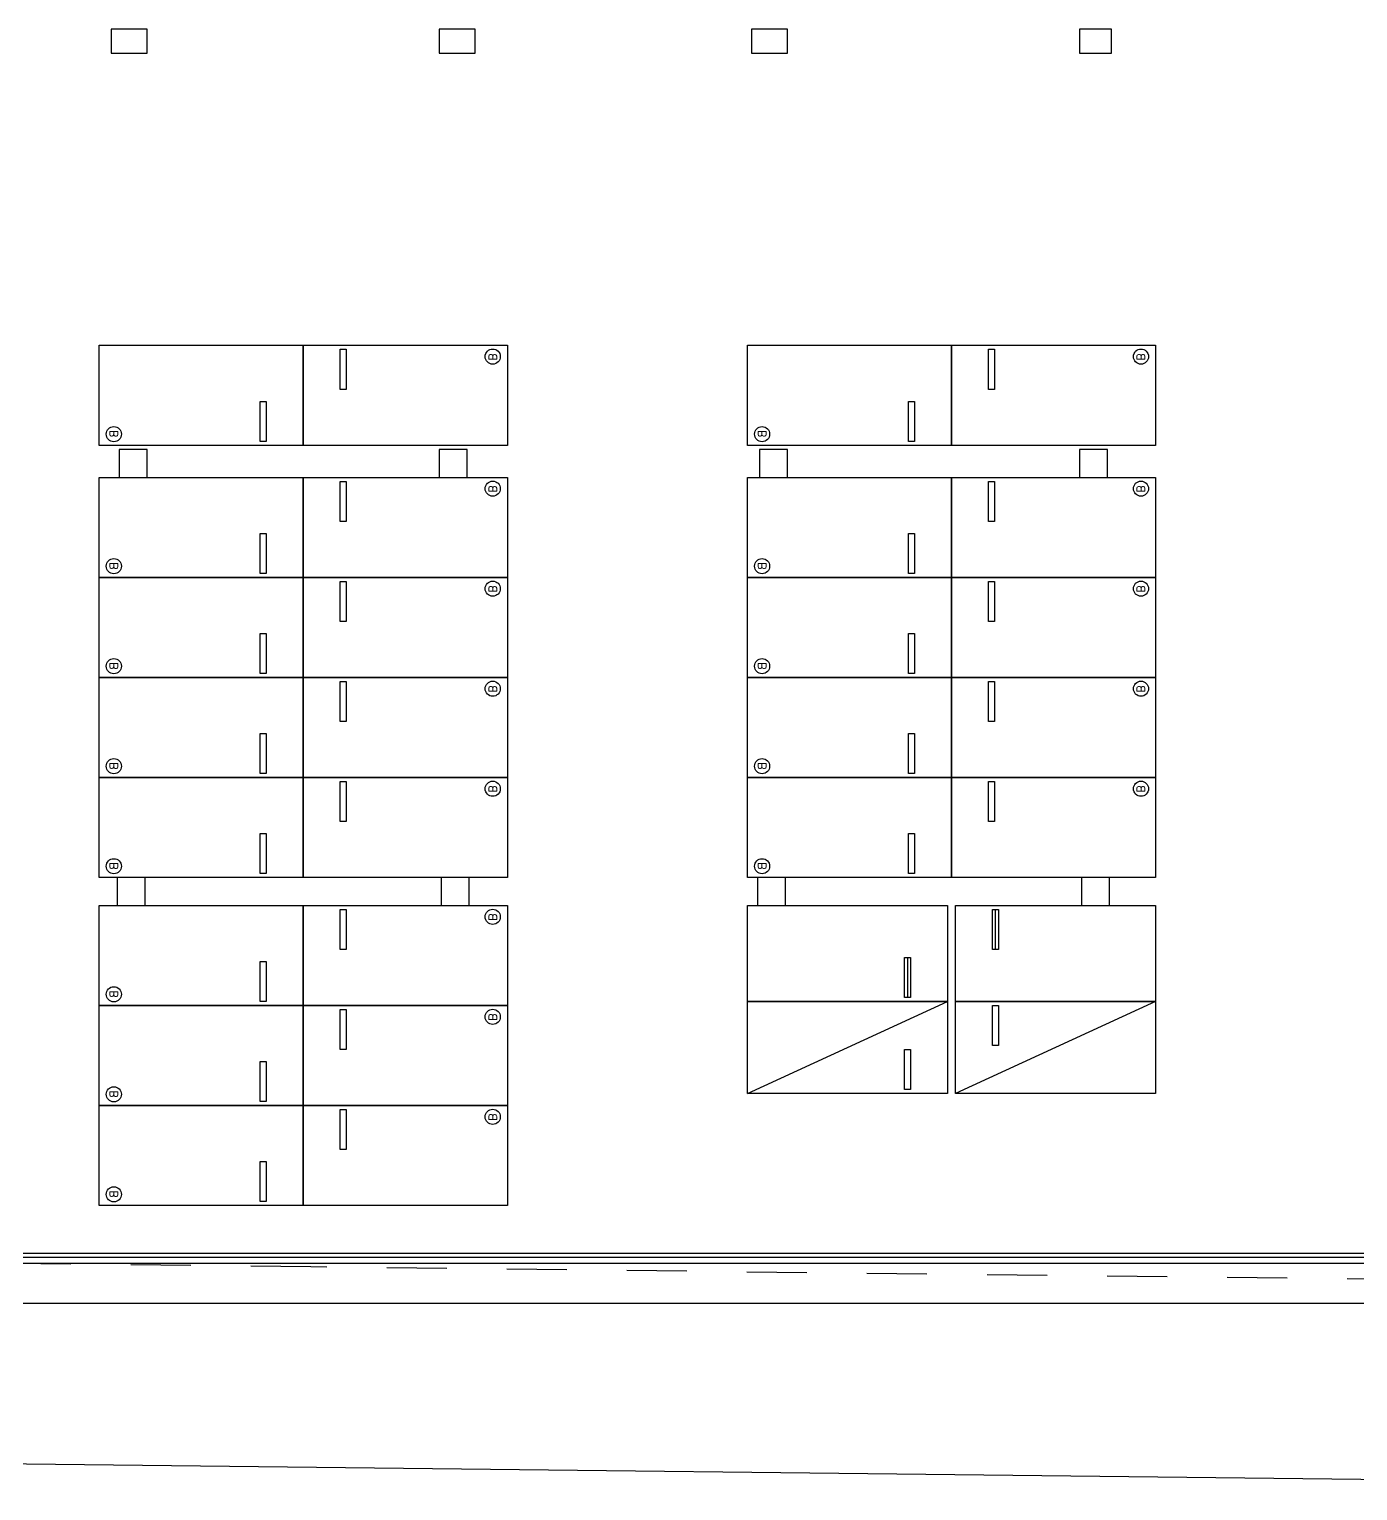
# Model space of a CAD drawing. Header units: millimetres. Extents: x -7614 to 421357, y 87385 to 341757.
# Drawn here: x 145572 to 178773, y 145100 to 181627 of the extents above; entities that cross this region are included whole.
import ezdxf

# ---------------------------------------------------------------- set-up
doc = ezdxf.new("R2010")
doc.units = ezdxf.units.MM
doc.header["$LTSCALE"] = 600
doc.header["$MEASUREMENT"] = 0
doc.linetypes.add('HIDDEN', pattern=[2, 1, -1])
doc.layers.add('e-plan', color=9, linetype='CONTINUOUS')
doc.styles.add('kiahn', font='romans.shx', dxfattribs={"bigfont": 'cadhs.shx'})

msp = doc.modelspace()

# ---------------------------------------------------------------- linework, layer by layer
at = {"layer": 'e-plan', "ltscale": 0.5}
for p, q in [((148520, 181627), (147620, 181627)), ((147620, 181627), (147620, 181027)), ((148520, 181027), (148520, 181627)), ((156720, 181627), (155820, 181627)), ((155820, 181627), (155820, 181027)), ((156720, 181027), (156720, 181627)), ((164520, 181627), (163620, 181627)), ((163620, 181627), (163620, 181027)), ((164520, 181027), (164520, 181627)), ((172620, 181627), (171820, 181627)), ((171820, 181627), (171820, 181027)), ((172620, 181027), (172620, 181627)), ((147620, 181027), (148520, 181027)), ((155820, 181027), (156720, 181027)), ((163620, 181027), (164520, 181027)), ((171820, 181027), (172620, 181027))]:
    msp.add_line(p, q, dxfattribs=at)
at = {"layer": 'e-plan'}
for p, q in [((147320, 171227), (147320, 173727)), ((147320, 173727), (152420, 173727)), ((152420, 173727), (152420, 171227)), ((152420, 171227), (152420, 173727)), ((152420, 173727), (157520, 173727)), ((153345, 173627), (153495, 173627)), ((153345, 172627), (153345, 173627)), ((153495, 173627), (153495, 172627)), ((157520, 173727), (157520, 171227)), ((163520, 171227), (163520, 173727)), ((163520, 173727), (168620, 173727)), ((168620, 173727), (168620, 171227)), ((168620, 171227), (168620, 173727)), ((168620, 173727), (173720, 173727)), ((169545, 173627), (169695, 173627)), ((169545, 172627), (169545, 173627)), ((169695, 173627), (169695, 172627)), ((173720, 173727), (173720, 171227)), ((153495, 172627), (153345, 172627)), ((169695, 172627), (169545, 172627)), ((151345, 171327), (151345, 172327)), ((151345, 172327), (151495, 172327)), ((151495, 172327), (151495, 171327)), ((167545, 171327), (167545, 172327)), ((167545, 172327), (167695, 172327)), ((167695, 172327), (167695, 171327)), ((151495, 171327), (151345, 171327)), ((167695, 171327), (167545, 171327)), ((152420, 171227), (147320, 171227)), ((148520, 171127), (147820, 171127)), ((147820, 171127), (147820, 170427)), ((148520, 170427), (148520, 171127)), ((157520, 171227), (152420, 171227)), ((156520, 171127), (155820, 171127)), ((155820, 171127), (155820, 170427)), ((156520, 170427), (156520, 171127)), ((168620, 171227), (163520, 171227)), ((164520, 171127), (163820, 171127)), ((163820, 171127), (163820, 170427)), ((164520, 170427), (164520, 171127)), ((173720, 171227), (168620, 171227)), ((172520, 171127), (171820, 171127)), ((171820, 171127), (171820, 170427)), ((172520, 170427), (172520, 171127)), ((147320, 167927), (147320, 170427)), ((147320, 170427), (152420, 170427)), ((147820, 170427), (148520, 170427)), ((152420, 170427), (152420, 167927)), ((152420, 167927), (152420, 170427)), ((152420, 170427), (157520, 170427)), ((153345, 170327), (153495, 170327)), ((153345, 169327), (153345, 170327)), ((153495, 170327), (153495, 169327)), ((155820, 170427), (156520, 170427)), ((157520, 170427), (157520, 167927)), ((163520, 167927), (163520, 170427)), ((163520, 170427), (168620, 170427)), ((163820, 170427), (164520, 170427)), ((168620, 170427), (168620, 167927)), ((168620, 167927), (168620, 170427)), ((168620, 170427), (173720, 170427)), ((169545, 170327), (169695, 170327)), ((169545, 169327), (169545, 170327)), ((169695, 170327), (169695, 169327)), ((171820, 170427), (172520, 170427)), ((173720, 170427), (173720, 167927)), ((153495, 169327), (153345, 169327)), ((169695, 169327), (169545, 169327)), ((151345, 168027), (151345, 169027)), ((151345, 169027), (151495, 169027)), ((151495, 169027), (151495, 168027)), ((167545, 168027), (167545, 169027)), ((167545, 169027), (167695, 169027)), ((167695, 169027), (167695, 168027)), ((151495, 168027), (151345, 168027)), ((167695, 168027), (167545, 168027)), ((152420, 167927), (147320, 167927)), ((147320, 165427), (147320, 167927)), ((147320, 167927), (152420, 167927)), ((152420, 167927), (152420, 165427)), ((152420, 165427), (152420, 167927)), ((152420, 167927), (157520, 167927)), ((157520, 167927), (152420, 167927)), ((153345, 167827), (153495, 167827)), ((153345, 166827), (153345, 167827)), ((153495, 167827), (153495, 166827)), ((157520, 167927), (157520, 165427)), ((168620, 167927), (163520, 167927)), ((163520, 165427), (163520, 167927)), ((163520, 167927), (168620, 167927)), ((168620, 167927), (168620, 165427)), ((168620, 165427), (168620, 167927)), ((168620, 167927), (173720, 167927)), ((173720, 167927), (168620, 167927)), ((169545, 167827), (169695, 167827)), ((169545, 166827), (169545, 167827)), ((169695, 167827), (169695, 166827)), ((173720, 167927), (173720, 165427)), ((153495, 166827), (153345, 166827)), ((169695, 166827), (169545, 166827)), ((151345, 165527), (151345, 166527)), ((151345, 166527), (151495, 166527)), ((151495, 166527), (151495, 165527)), ((167545, 165527), (167545, 166527)), ((167545, 166527), (167695, 166527)), ((167695, 166527), (167695, 165527)), ((151495, 165527), (151345, 165527)), ((167695, 165527), (167545, 165527)), ((152420, 165427), (147320, 165427)), ((147320, 162927), (147320, 165427)), ((147320, 165427), (152420, 165427)), ((152420, 165427), (152420, 162927)), ((157520, 165427), (152420, 165427)), ((152420, 162927), (152420, 165427)), ((152420, 165427), (157520, 165427)), ((153345, 165327), (153495, 165327)), ((153345, 164327), (153345, 165327)), ((153495, 165327), (153495, 164327)), ((157520, 165427), (157520, 162927)), ((168620, 165427), (163520, 165427)), ((163520, 162927), (163520, 165427)), ((163520, 165427), (168620, 165427)), ((168620, 165427), (168620, 162927)), ((173720, 165427), (168620, 165427)), ((168620, 162927), (168620, 165427)), ((168620, 165427), (173720, 165427)), ((169545, 165327), (169695, 165327)), ((169545, 164327), (169545, 165327)), ((169695, 165327), (169695, 164327)), ((173720, 165427), (173720, 162927)), ((151345, 163027), (151345, 164027)), ((151345, 164027), (151495, 164027)), ((151495, 164027), (151495, 163027)), ((153495, 164327), (153345, 164327)), ((167545, 163027), (167545, 164027)), ((167545, 164027), (167695, 164027)), ((167695, 164027), (167695, 163027)), ((169695, 164327), (169545, 164327)), ((152420, 162927), (147320, 162927)), ((147320, 160427), (147320, 162927)), ((147320, 162927), (152420, 162927)), ((151495, 163027), (151345, 163027)), ((152420, 162927), (152420, 160427)), ((152420, 160427), (152420, 162927)), ((152420, 162927), (157520, 162927)), ((157520, 162927), (152420, 162927)), ((157520, 162927), (157520, 160427)), ((168620, 162927), (163520, 162927)), ((163520, 160427), (163520, 162927)), ((163520, 162927), (168620, 162927)), ((167695, 163027), (167545, 163027)), ((168620, 162927), (168620, 160427)), ((168620, 160427), (168620, 162927)), ((168620, 162927), (173720, 162927)), ((173720, 162927), (168620, 162927)), ((173720, 162927), (173720, 160427)), ((153345, 162827), (153495, 162827)), ((153345, 161827), (153345, 162827)), ((153495, 162827), (153495, 161827)), ((169545, 162827), (169695, 162827)), ((169545, 161827), (169545, 162827)), ((169695, 162827), (169695, 161827)), ((153495, 161827), (153345, 161827)), ((169695, 161827), (169545, 161827)), ((151345, 160527), (151345, 161527)), ((151345, 161527), (151495, 161527)), ((151495, 161527), (151495, 160527)), ((167545, 160527), (167545, 161527)), ((167545, 161527), (167695, 161527)), ((167695, 161527), (167695, 160527)), ((152420, 160427), (147320, 160427)), ((148470, 160427), (147770, 160427)), ((147770, 160427), (147770, 159727)), ((148470, 159727), (148470, 160427)), ((151495, 160527), (151345, 160527)), ((157520, 160427), (152420, 160427)), ((156570, 160427), (155870, 160427)), ((155870, 160427), (155870, 159727)), ((156570, 159727), (156570, 160427)), ((168620, 160427), (163520, 160427)), ((164470, 160427), (163770, 160427)), ((163770, 160427), (163770, 159727)), ((164470, 159727), (164470, 160427)), ((167695, 160527), (167545, 160527)), ((173720, 160427), (168620, 160427)), ((172570, 160427), (171870, 160427)), ((171870, 160427), (171870, 159727)), ((172570, 159727), (172570, 160427)), ((147320, 157227), (147320, 159727)), ((147320, 159727), (152420, 159727)), ((147770, 159727), (148470, 159727)), ((152420, 159727), (152420, 157227)), ((152420, 157227), (152420, 159727)), ((152420, 159727), (157520, 159727)), ((153345, 159627), (153495, 159627)), ((153345, 158627), (153345, 159627)), ((153495, 159627), (153495, 158627)), ((155870, 159727), (156570, 159727)), ((157520, 159727), (157520, 157227)), ((163520, 157327), (163520, 159727)), ((163520, 159727), (168520, 159727)), ((163770, 159727), (164470, 159727)), ((168520, 159727), (168520, 157327)), ((168720, 157327), (168720, 159727)), ((168720, 159727), (173720, 159727)), ((169645, 159627), (169795, 159627)), ((169645, 158627), (169645, 159627)), ((169720, 158627), (169720, 159627)), ((169795, 159627), (169795, 158627)), ((171870, 159727), (172570, 159727)), ((173720, 159727), (173720, 157327)), ((153495, 158627), (153345, 158627)), ((169795, 158627), (169645, 158627)), ((151345, 157327), (151345, 158327)), ((151345, 158327), (151495, 158327)), ((151495, 158327), (151495, 157327)), ((167445, 157427), (167445, 158427)), ((167445, 158427), (167595, 158427)), ((167520, 158427), (167520, 157427)), ((167595, 158427), (167595, 157427)), ((152420, 157227), (147320, 157227)), ((147320, 154727), (147320, 157227)), ((147320, 157227), (152420, 157227)), ((151495, 157327), (151345, 157327)), ((152420, 157227), (152420, 154727)), ((152420, 154727), (152420, 157227)), ((152420, 157227), (157520, 157227)), ((157520, 157227), (152420, 157227)), ((153345, 157127), (153495, 157127)), ((153345, 156127), (153345, 157127)), ((153495, 157127), (153495, 156127)), ((157520, 157227), (157520, 154727)), ((163520, 155027), (168520, 157327)), ((163520, 155027), (163520, 157327)), ((163520, 157327), (168520, 157327)), ((168520, 157327), (163520, 157327)), ((167595, 157427), (167445, 157427)), ((168520, 157327), (168520, 155027)), ((173720, 157327), (168720, 155027)), ((168720, 155027), (168720, 157327)), ((168720, 157327), (173720, 157327)), ((173720, 157327), (168720, 157327)), ((169645, 157227), (169795, 157227)), ((169645, 156227), (169645, 157227)), ((169795, 157227), (169795, 156227)), ((173720, 157327), (173720, 155027)), ((153495, 156127), (153345, 156127)), ((167445, 155127), (167445, 156127)), ((167445, 156127), (167595, 156127)), ((167595, 156127), (167595, 155127)), ((169795, 156227), (169645, 156227)), ((151345, 154827), (151345, 155827)), ((151345, 155827), (151495, 155827)), ((151495, 155827), (151495, 154827)), ((168520, 155027), (163520, 155027)), ((167595, 155127), (167445, 155127)), ((173720, 155027), (168720, 155027)), ((152420, 154727), (147320, 154727)), ((147320, 152227), (147320, 154727)), ((147320, 154727), (152420, 154727)), ((151495, 154827), (151345, 154827)), ((157520, 154727), (152420, 154727)), ((152420, 154727), (152420, 152227)), ((152420, 152227), (152420, 154727)), ((152420, 154727), (157520, 154727)), ((153345, 154627), (153495, 154627)), ((153345, 153627), (153345, 154627)), ((153495, 154627), (153495, 153627)), ((157520, 154727), (157520, 152227)), ((153495, 153627), (153345, 153627)), ((151345, 152327), (151345, 153327)), ((151345, 153327), (151495, 153327)), ((151495, 153327), (151495, 152327)), ((151495, 152327), (151345, 152327)), ((152420, 152227), (147320, 152227)), ((157520, 152227), (152420, 152227)), ((184920, 151027), (119570, 151027)), ((184920, 150927), (119570, 150927)), ((193770, 150777), (76970, 150777)), ((192770, 149777), (75970, 149777)), ((101156, 146286), (203947, 145100))]:
    msp.add_line(p, q, dxfattribs=at)
at = {"layer": 'e-plan', "linetype": 'HIDDEN', "ltscale": 2.5}
for p, q in [((152609, 150693), (101218, 151286)), ((204005, 150099), (152609, 150693))]:
    msp.add_line(p, q, dxfattribs=at)
at = {"layer": 'e-plan'}
for centre in [(157155, 173445), (173355, 173445), (147686, 171508), (163886, 171508), (157155, 170145), (173355, 170145), (147686, 168208), (163886, 168208), (157155, 167645), (173355, 167645), (147686, 165708), (163886, 165708), (157155, 165145), (173355, 165145), (147686, 163208), (163886, 163208), (157155, 162645), (173355, 162645), (147686, 160708), (163886, 160708), (157155, 159445), (147686, 157508), (157155, 156945), (147686, 155008), (157155, 154445), (147686, 152508)]:
    msp.add_circle(centre, 189, dxfattribs=at)

# ---------------------------------------------------------------- texts
at = {"layer": 'e-plan', "style": 'kiahn', "text_generation_flag": 4}
for rotation, p in [(90, (157054, 173346)), (90, (173254, 173346)), (270, (147787, 171607)), (270, (163987, 171607)), (90, (157054, 170046)), (90, (173254, 170046)), (270, (147787, 168307)), (270, (163987, 168307)), (90, (157054, 167546)), (90, (173254, 167546)), (270, (147787, 165807)), (270, (163987, 165807)), (90, (157054, 165046)), (90, (173254, 165046)), (270, (147787, 163307)), (270, (163987, 163307)), (90, (157054, 162546)), (90, (173254, 162546)), (270, (147787, 160807)), (270, (163987, 160807)), (90, (157054, 159346)), (270, (147787, 157607)), (90, (157054, 156846)), (270, (147787, 155107)), (90, (157054, 154346)), (270, (147787, 152607))]:
    msp.add_text('B', height=200, rotation=rotation, dxfattribs=at).set_placement(p)

doc.saveas('drawing.dxf')
